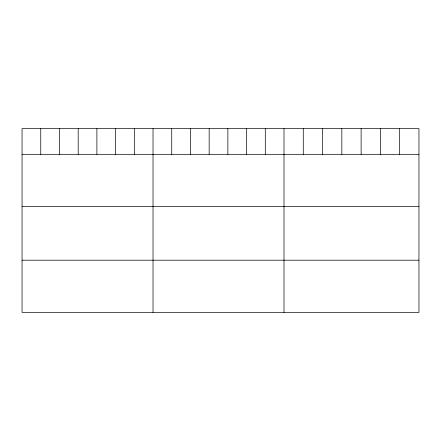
<?xml version="1.0" encoding="UTF-8"?>
<svg xmlns="http://www.w3.org/2000/svg" width="441" height="441" viewBox="0 0 441 441"><rect width="100%" height="100%" fill="white"/><g stroke="black" fill="none" stroke-linecap="round" stroke-linejoin="round"><path stroke-width="0.66" d="M418.95 154.317L418.95 312.344L22.05 312.344L22.05 128.656L418.95 128.656L418.95 154.317L22.05 154.317M22.05 206.465L418.95 206.465M22.05 260.19L418.95 260.19M399.673 128.656L399.673 154.317M380.396 128.656L380.396 154.317M361.118 128.656L361.118 154.317M341.836 128.656L341.836 154.317M322.558 128.656L322.558 154.317M303.281 128.656L303.281 154.317M284.004 128.656L284.004 312.344M265.295 128.656L265.295 154.317M246.58 128.656L246.58 154.317M227.87 128.656L227.87 154.317M209.161 128.656L209.161 154.317M190.451 128.656L190.451 154.317M171.736 128.656L171.736 154.317M153.027 128.656L153.027 312.344M134.318 128.656L134.318 154.317M115.603 128.656L115.603 154.317M96.893 128.656L96.893 154.317M78.184 128.656L78.184 154.317M59.474 128.656L59.474 154.317M40.759 128.656L40.759 154.317"/></g></svg>
